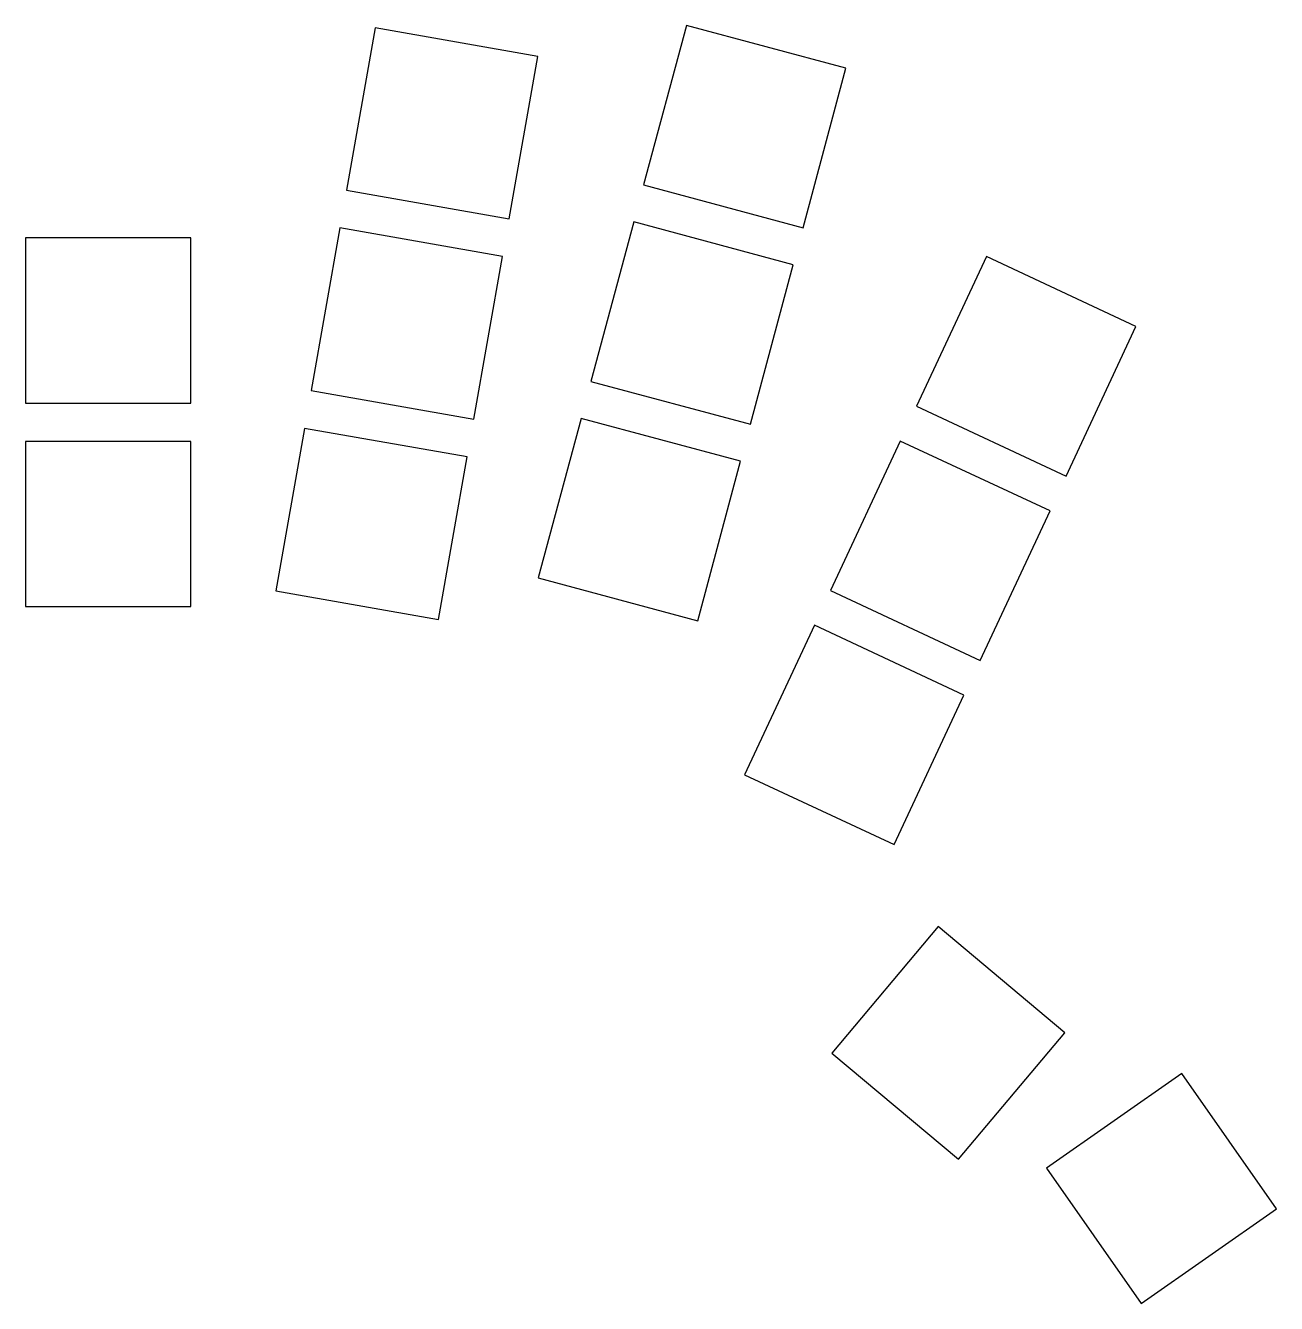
# Model space of a CAD drawing. Header units: millimetres. Extents: x 93 to 198, y -148 to -41.
import ezdxf

# ---------------------------------------------------------------- set-up
doc = ezdxf.new("R2010")
doc.units = ezdxf.units.MM

msp = doc.modelspace()

# ---------------------------------------------------------------- linework, layer by layer
for p, q in [((122.31, -41.52), (119.91, -55.11)), ((135.9, -43.92), (122.31, -41.52)), ((148.32, -41.34), (144.75, -54.67)), ((161.65, -44.91), (148.32, -41.34)), ((133.5, -57.51), (135.9, -43.92)), ((158.08, -58.24), (161.65, -44.91)), ((119.91, -55.11), (133.5, -57.51)), ((144.75, -54.67), (158.08, -58.24)), ((119.36, -58.26), (116.96, -71.86)), ((132.95, -60.66), (119.36, -58.26)), ((143.92, -57.76), (140.35, -71.09)), ((157.25, -61.34), (143.92, -57.76)), ((106.9, -59.1), (93.1, -59.1)), ((93.1, -59.1), (93.1, -72.9)), ((106.9, -72.9), (106.9, -59.1)), ((130.55, -74.25), (132.95, -60.66)), ((173.39, -60.66), (167.55, -73.17)), ((185.89, -66.49), (173.39, -60.66)), ((153.68, -74.66), (157.25, -61.34)), ((180.06, -79), (185.89, -66.49)), ((140.35, -71.09), (153.68, -74.66)), ((116.96, -71.86), (130.55, -74.25)), ((93.1, -72.9), (106.9, -72.9)), ((167.55, -73.17), (180.06, -79)), ((139.52, -74.18), (135.95, -87.51)), ((152.85, -77.76), (139.52, -74.18)), ((116.4, -75.01), (114.01, -88.6)), ((129.99, -77.4), (116.4, -75.01)), ((106.9, -76.1), (93.1, -76.1)), ((93.1, -76.1), (93.1, -89.9)), ((106.9, -89.9), (106.9, -76.1)), ((166.2, -76.07), (160.37, -88.57)), ((178.71, -81.9), (166.2, -76.07)), ((127.6, -90.99), (129.99, -77.4)), ((149.28, -91.09), (152.85, -77.76)), ((172.88, -94.41), (178.71, -81.9)), ((135.95, -87.51), (149.28, -91.09)), ((114.01, -88.6), (127.6, -90.99)), ((160.37, -88.57), (172.88, -94.41)), ((93.1, -89.9), (106.9, -89.9)), ((159.02, -91.47), (153.18, -103.98)), ((171.52, -97.31), (159.02, -91.47)), ((165.69, -109.81), (171.52, -97.31)), ((153.18, -103.98), (165.69, -109.81)), ((169.36, -116.66), (160.49, -127.23)), ((179.94, -125.53), (169.36, -116.66)), ((171.07, -136.1), (179.94, -125.53)), ((160.49, -127.23), (171.07, -136.1)), ((189.72, -128.94), (178.41, -136.85)), ((197.63, -140.24), (189.72, -128.94)), ((178.41, -136.85), (186.33, -148.16)), ((186.33, -148.16), (197.63, -140.24))]:
    msp.add_line(p, q)

doc.saveas('drawing.dxf')
